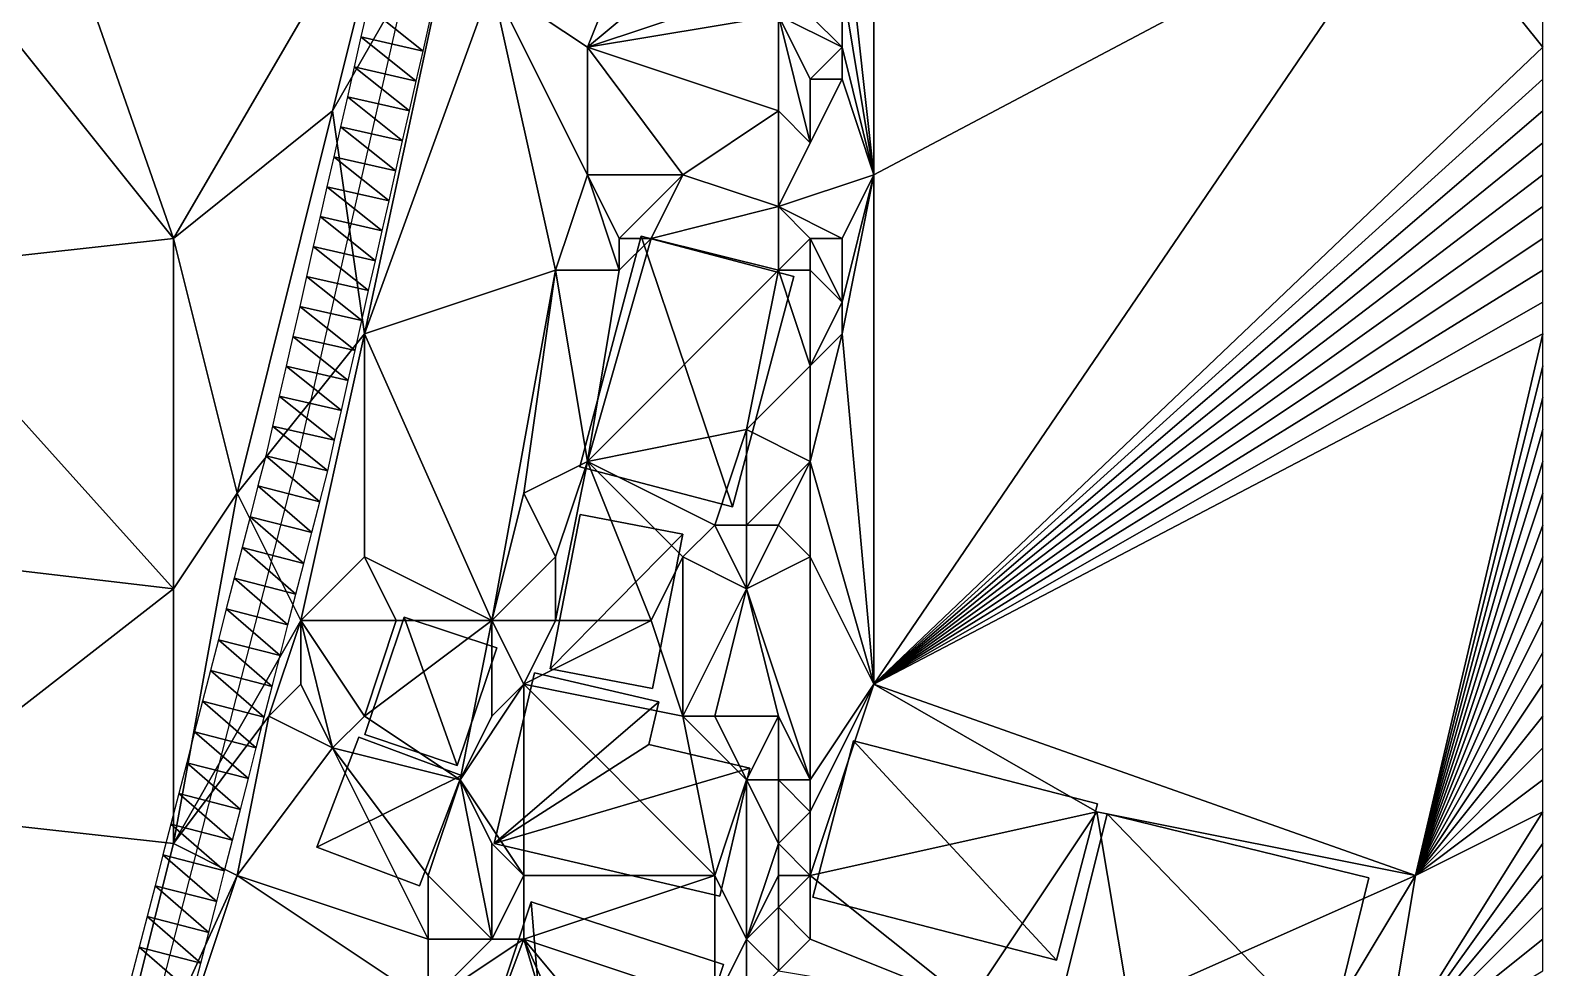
# Model space of a CAD drawing. Header units: metres. Extents: x -1103 to 901, y -902 to 905.
# Drawn here: x 805 to 900, y 140.2 to 199.1 of the extents above; entities that cross this region are included whole.
import ezdxf

# ---------------------------------------------------------------- set-up
doc = ezdxf.new("R2010")
doc.units = ezdxf.units.M
for name, color, linetype in [('OSM_BUILDING_FOOTPRINTS', 7, 'CONTINUOUS'), ('OSM_BUILDING_ROOFS', 1, 'CONTINUOUS'), ('OSM_BUILDING_WALLS', 8, 'CONTINUOUS'), ('OSM_ROAD_AXES', 2, 'CONTINUOUS'), ('OSM_ROAD_SURFACE', 9, 'CONTINUOUS'), ('OSM_TERRAIN', 3, 'CONTINUOUS')]:
    doc.layers.add(name, color=color, linetype=linetype)

msp = doc.modelspace()

# ---------------------------------------------------------------- linework, layer by layer
at = {"layer": 'OSM_BUILDING_FOOTPRINTS'}
for points in [[(852.963, 183.617, 5.925), (849.116, 169.141, 5.925), (839.522, 171.662, 5.925), (843.38, 186.138, 5.925), (852.963, 183.617, 5.925)], [(839.555, 168.665, 5.52), (845.988, 167.426, 5.52), (844.098, 157.728, 5.52), (837.653, 158.966, 5.52), (839.555, 168.665, 5.52)], [(826.014, 154.842, 7.074), (828.501, 162.218, 7.074), (834.304, 160.294, 7.074), (831.817, 152.906, 7.074), (826.014, 154.842, 7.074)], [(834.138, 148.007, 5.118), (848.309, 144.689, 5.118), (850.21, 152.729, 5.118), (843.854, 154.222, 5.118), (844.485, 156.887, 5.118), (836.67, 158.712, 5.118), (834.138, 148.007, 5.118)], [(825.649, 154.687, 7.262), (832.104, 152.265, 7.262), (829.462, 145.342, 7.262), (823.007, 147.775, 7.262), (825.649, 154.687, 7.262)], [(854.156, 144.634, 2.287), (856.721, 154.454, 2.287), (872.03, 150.495, 2.287), (869.455, 140.685, 2.287), (854.156, 144.634, 2.287)], [(870.074, 139.524, 1.657), (872.638, 149.864, 1.657), (889.086, 145.85, 1.657), (886.522, 135.51, 1.657), (870.074, 139.524, 1.657)], [(836.47, 144.346, 4.699), (827.063, 115.958, 4.699), (839.134, 112.01, 4.699), (848.552, 140.398, 4.699), (836.47, 144.346, 4.699)]]:
    msp.add_polyline3d(points, close=True, dxfattribs=at)
at = {"layer": 'OSM_BUILDING_ROOFS'}
for points in [[(849.116, 169.141, 15.925), (843.38, 186.138, 15.925), (839.522, 171.662, 15.925)], [(849.116, 169.141, 15.925), (852.963, 183.617, 15.925), (843.38, 186.138, 15.925)], [(845.988, 167.426, 15.52), (839.555, 168.665, 15.52), (837.653, 158.966, 15.52)], [(845.988, 167.426, 15.52), (837.653, 158.966, 15.52), (844.098, 157.728, 15.52)], [(828.501, 162.218, 17.074), (826.014, 154.842, 17.074), (831.817, 152.906, 17.074)], [(828.501, 162.218, 17.074), (831.817, 152.906, 17.074), (834.304, 160.294, 17.074)], [(844.485, 156.887, 15.118), (836.67, 158.712, 15.118), (834.138, 148.007, 15.118)], [(834.138, 148.007, 15.118), (843.854, 154.222, 15.118), (844.485, 156.887, 15.118)], [(832.104, 152.265, 17.262), (825.649, 154.687, 17.262), (823.007, 147.775, 17.262)], [(834.138, 148.007, 15.118), (850.21, 152.729, 15.118), (843.854, 154.222, 15.118)], [(856.721, 154.454, 12.287), (854.156, 144.634, 12.287), (869.455, 140.685, 12.287)], [(856.721, 154.454, 12.287), (869.455, 140.685, 12.287), (872.03, 150.495, 12.287)], [(832.104, 152.265, 17.262), (823.007, 147.775, 17.262), (829.462, 145.342, 17.262)], [(834.138, 148.007, 15.118), (848.309, 144.689, 15.118), (850.21, 152.729, 15.118)], [(872.638, 149.864, 11.657), (870.074, 139.524, 11.657), (886.522, 135.51, 11.657)], [(872.638, 149.864, 11.657), (886.522, 135.51, 11.657), (889.086, 145.85, 11.657)], [(839.134, 112.01, 14.699), (836.47, 144.346, 14.699), (827.063, 115.958, 14.699)], [(839.134, 112.01, 14.699), (848.552, 140.398, 14.699), (836.47, 144.346, 14.699)]]:
    msp.add_3dface(points, dxfattribs=at)
at = {"layer": 'OSM_BUILDING_WALLS'}
for points in [[(843.38, 186.138, 5.925), (839.522, 171.662, 5.925), (839.522, 171.662, 15.925)], [(843.38, 186.138, 5.925), (839.522, 171.662, 15.925), (843.38, 186.138, 15.925)], [(852.963, 183.617, 5.925), (843.38, 186.138, 5.925), (843.38, 186.138, 15.925)], [(852.963, 183.617, 5.925), (843.38, 186.138, 15.925), (852.963, 183.617, 15.925)], [(849.116, 169.141, 5.925), (852.963, 183.617, 5.925), (852.963, 183.617, 15.925)], [(849.116, 169.141, 5.925), (852.963, 183.617, 15.925), (849.116, 169.141, 15.925)], [(839.522, 171.662, 5.925), (849.116, 169.141, 5.925), (849.116, 169.141, 15.925)], [(839.522, 171.662, 5.925), (849.116, 169.141, 15.925), (839.522, 171.662, 15.925)], [(839.555, 168.665, 5.52), (837.653, 158.966, 5.52), (837.653, 158.966, 15.52)], [(839.555, 168.665, 5.52), (837.653, 158.966, 15.52), (839.555, 168.665, 15.52)], [(845.988, 167.426, 5.52), (839.555, 168.665, 5.52), (839.555, 168.665, 15.52)], [(845.988, 167.426, 5.52), (839.555, 168.665, 15.52), (845.988, 167.426, 15.52)], [(844.098, 157.728, 5.52), (845.988, 167.426, 5.52), (845.988, 167.426, 15.52)], [(844.098, 157.728, 5.52), (845.988, 167.426, 15.52), (844.098, 157.728, 15.52)], [(828.501, 162.218, 7.074), (826.014, 154.842, 7.074), (826.014, 154.842, 17.074)], [(828.501, 162.218, 7.074), (826.014, 154.842, 17.074), (828.501, 162.218, 17.074)], [(834.304, 160.294, 7.074), (828.501, 162.218, 7.074), (828.501, 162.218, 17.074)], [(834.304, 160.294, 7.074), (828.501, 162.218, 17.074), (834.304, 160.294, 17.074)], [(831.817, 152.906, 7.074), (834.304, 160.294, 7.074), (834.304, 160.294, 17.074)], [(831.817, 152.906, 7.074), (834.304, 160.294, 17.074), (831.817, 152.906, 17.074)], [(836.67, 158.712, 5.118), (834.138, 148.007, 5.118), (834.138, 148.007, 15.118)], [(836.67, 158.712, 5.118), (834.138, 148.007, 15.118), (836.67, 158.712, 15.118)], [(844.485, 156.887, 5.118), (836.67, 158.712, 5.118), (836.67, 158.712, 15.118)], [(844.485, 156.887, 5.118), (836.67, 158.712, 15.118), (844.485, 156.887, 15.118)], [(837.653, 158.966, 5.52), (844.098, 157.728, 5.52), (844.098, 157.728, 15.52)], [(837.653, 158.966, 5.52), (844.098, 157.728, 15.52), (837.653, 158.966, 15.52)], [(843.854, 154.222, 5.118), (844.485, 156.887, 5.118), (844.485, 156.887, 15.118)], [(843.854, 154.222, 5.118), (844.485, 156.887, 15.118), (843.854, 154.222, 15.118)], [(826.014, 154.842, 7.074), (831.817, 152.906, 7.074), (831.817, 152.906, 17.074)], [(826.014, 154.842, 7.074), (831.817, 152.906, 17.074), (826.014, 154.842, 17.074)], [(825.649, 154.687, 7.262), (823.007, 147.775, 7.262), (823.007, 147.775, 17.262)], [(825.649, 154.687, 7.262), (823.007, 147.775, 17.262), (825.649, 154.687, 17.262)], [(832.104, 152.265, 7.262), (825.649, 154.687, 7.262), (825.649, 154.687, 17.262)], [(832.104, 152.265, 7.262), (825.649, 154.687, 17.262), (832.104, 152.265, 17.262)], [(850.21, 152.729, 5.118), (843.854, 154.222, 5.118), (843.854, 154.222, 15.118)], [(850.21, 152.729, 5.118), (843.854, 154.222, 15.118), (850.21, 152.729, 15.118)], [(856.721, 154.454, 2.287), (854.156, 144.634, 2.287), (854.156, 144.634, 12.287)], [(856.721, 154.454, 2.287), (854.156, 144.634, 12.287), (856.721, 154.454, 12.287)], [(872.03, 150.495, 2.287), (856.721, 154.454, 2.287), (856.721, 154.454, 12.287)], [(872.03, 150.495, 2.287), (856.721, 154.454, 12.287), (872.03, 150.495, 12.287)], [(829.462, 145.342, 7.262), (832.104, 152.265, 7.262), (832.104, 152.265, 17.262)], [(829.462, 145.342, 7.262), (832.104, 152.265, 17.262), (829.462, 145.342, 17.262)], [(848.309, 144.689, 5.118), (850.21, 152.729, 5.118), (850.21, 152.729, 15.118)], [(848.309, 144.689, 5.118), (850.21, 152.729, 15.118), (848.309, 144.689, 15.118)], [(869.455, 140.685, 2.287), (872.03, 150.495, 2.287), (872.03, 150.495, 12.287)], [(869.455, 140.685, 2.287), (872.03, 150.495, 12.287), (869.455, 140.685, 12.287)], [(872.638, 149.864, 1.657), (870.074, 139.524, 1.657), (870.074, 139.524, 11.657)], [(872.638, 149.864, 1.657), (870.074, 139.524, 11.657), (872.638, 149.864, 11.657)], [(889.086, 145.85, 1.657), (872.638, 149.864, 1.657), (872.638, 149.864, 11.657)], [(889.086, 145.85, 1.657), (872.638, 149.864, 11.657), (889.086, 145.85, 11.657)], [(823.007, 147.775, 7.262), (829.462, 145.342, 7.262), (829.462, 145.342, 17.262)], [(823.007, 147.775, 7.262), (829.462, 145.342, 17.262), (823.007, 147.775, 17.262)], [(834.138, 148.007, 5.118), (848.309, 144.689, 5.118), (848.309, 144.689, 15.118)], [(834.138, 148.007, 5.118), (848.309, 144.689, 15.118), (834.138, 148.007, 15.118)], [(886.522, 135.51, 1.657), (889.086, 145.85, 1.657), (889.086, 145.85, 11.657)], [(886.522, 135.51, 1.657), (889.086, 145.85, 11.657), (886.522, 135.51, 11.657)], [(854.156, 144.634, 2.287), (869.455, 140.685, 2.287), (869.455, 140.685, 12.287)], [(854.156, 144.634, 2.287), (869.455, 140.685, 12.287), (854.156, 144.634, 12.287)], [(836.47, 144.346, 4.699), (827.063, 115.958, 4.699), (827.063, 115.958, 14.699)], [(836.47, 144.346, 4.699), (827.063, 115.958, 14.699), (836.47, 144.346, 14.699)], [(848.552, 140.398, 4.699), (836.47, 144.346, 4.699), (836.47, 144.346, 14.699)], [(848.552, 140.398, 4.699), (836.47, 144.346, 14.699), (848.552, 140.398, 14.699)], [(839.134, 112.01, 4.699), (848.552, 140.398, 4.699), (848.552, 140.398, 14.699)], [(839.134, 112.01, 4.699), (848.552, 140.398, 14.699), (839.134, 112.01, 14.699)]]:
    msp.add_3dface(points, dxfattribs=at)
at = {"layer": 'OSM_ROAD_AXES'}
msp.add_polyline3d([(810.306, 127.471, 9.3), (821.747, 171.884, 11.731), (829.01, 203.844, 11.841), (837.787, 248.5, 13.576), (839.258, 268.871, 5.546), (836.307, 295.269, 5.199), (827.973, 324.343, 5.374), (822.546, 337.558, 5.49), (806.64, 372.638, 6.103), (771.291, 452.374, 6.322), (762.094, 471.086, 6.11), (712.055, 582.627, 7.537), (669.355, 681.064, 4.805), (618.896, 797.04, 3.148)], dxfattribs=at)
at = {"layer": 'OSM_ROAD_SURFACE'}
for points in [[(829.679, 197.761, 11.895), (826.205, 200.527, 11.94), (825.778, 198.647, 11.952)], [(829.679, 197.761, 11.895), (830.106, 199.641, 11.884), (826.205, 200.527, 11.94)], [(829.251, 195.881, 11.906), (825.778, 198.647, 11.952), (825.351, 196.767, 11.963)], [(829.251, 195.881, 11.906), (829.679, 197.761, 11.895), (825.778, 198.647, 11.952)], [(828.824, 194.001, 11.917), (825.351, 196.767, 11.963), (824.924, 194.887, 11.974)], [(828.824, 194.001, 11.917), (829.251, 195.881, 11.906), (825.351, 196.767, 11.963)], [(828.397, 192.121, 11.927), (824.924, 194.887, 11.974), (824.496, 193.007, 11.985)], [(828.397, 192.121, 11.927), (828.824, 194.001, 11.917), (824.924, 194.887, 11.974)], [(827.97, 190.241, 11.938), (824.496, 193.007, 11.985), (824.069, 191.127, 11.985)], [(827.97, 190.241, 11.938), (828.397, 192.121, 11.927), (824.496, 193.007, 11.985)], [(827.543, 188.361, 11.949), (824.069, 191.127, 11.985), (823.642, 189.247, 11.975)], [(827.543, 188.361, 11.949), (827.97, 190.241, 11.938), (824.069, 191.127, 11.985)], [(827.115, 186.481, 11.96), (823.642, 189.247, 11.975), (823.215, 187.367, 11.964)], [(827.115, 186.481, 11.96), (827.543, 188.361, 11.949), (823.642, 189.247, 11.975)], [(826.688, 184.601, 11.971), (823.215, 187.367, 11.964), (822.787, 185.487, 11.953)], [(826.688, 184.601, 11.971), (827.115, 186.481, 11.96), (823.215, 187.367, 11.964)], [(826.261, 182.721, 11.982), (822.787, 185.487, 11.953), (822.36, 183.607, 11.942)], [(826.261, 182.721, 11.982), (826.688, 184.601, 11.971), (822.787, 185.487, 11.953)], [(825.834, 180.841, 11.991), (822.36, 183.607, 11.942), (821.933, 181.727, 11.932)], [(825.834, 180.841, 11.991), (826.261, 182.721, 11.982), (822.36, 183.607, 11.942)], [(825.406, 178.96, 11.967), (821.933, 181.727, 11.932), (821.506, 179.847, 11.921)], [(825.406, 178.96, 11.967), (825.834, 180.841, 11.991), (821.933, 181.727, 11.932)], [(824.979, 177.08, 11.896), (821.506, 179.847, 11.921), (821.079, 177.967, 11.91)], [(824.979, 177.08, 11.896), (825.406, 178.96, 11.967), (821.506, 179.847, 11.921)], [(824.552, 175.2, 11.824), (821.079, 177.967, 11.91), (820.651, 176.087, 11.899)], [(824.552, 175.2, 11.824), (824.979, 177.08, 11.896), (821.079, 177.967, 11.91)], [(824.125, 173.32, 11.753), (820.651, 176.087, 11.899), (820.224, 174.207, 11.888)], [(824.125, 173.32, 11.753), (824.552, 175.2, 11.824), (820.651, 176.087, 11.899)], [(823.691, 171.412, 11.68), (820.224, 174.207, 11.888), (819.804, 172.355, 11.878)], [(823.691, 171.412, 11.68), (824.125, 173.32, 11.753), (820.224, 174.207, 11.888)], [(823.187, 169.454, 11.608), (819.804, 172.355, 11.878), (819.313, 170.452, 11.812)], [(823.187, 169.454, 11.608), (823.691, 171.412, 11.68), (819.804, 172.355, 11.878)], [(822.689, 167.523, 11.537), (819.313, 170.452, 11.812), (818.816, 168.521, 11.741)], [(822.689, 167.523, 11.537), (823.187, 169.454, 11.608), (819.313, 170.452, 11.812)], [(822.192, 165.592, 11.466), (818.816, 168.521, 11.741), (818.318, 166.59, 11.598)], [(822.192, 165.592, 11.466), (822.689, 167.523, 11.537), (818.816, 168.521, 11.741)], [(821.694, 163.661, 11.395), (818.318, 166.59, 11.598), (817.821, 164.659, 11.451)], [(821.694, 163.661, 11.395), (822.192, 165.592, 11.466), (818.318, 166.59, 11.598)], [(821.197, 161.73, 11.276), (817.821, 164.659, 11.451), (817.323, 162.728, 11.304)], [(821.197, 161.73, 11.276), (821.694, 163.661, 11.395), (817.821, 164.659, 11.451)], [(820.699, 159.799, 11.128), (817.323, 162.728, 11.304), (816.826, 160.797, 11.157)], [(820.699, 159.799, 11.128), (821.197, 161.73, 11.276), (817.323, 162.728, 11.304)], [(820.202, 157.868, 11.001), (816.826, 160.797, 11.157), (816.328, 158.866, 11.01)], [(820.202, 157.868, 11.001), (820.699, 159.799, 11.128), (816.826, 160.797, 11.157)], [(819.704, 155.937, 10.874), (816.328, 158.866, 11.01), (815.831, 156.935, 10.863)], [(819.704, 155.937, 10.874), (820.202, 157.868, 11.001), (816.328, 158.866, 11.01)], [(819.207, 154.006, 10.726), (815.831, 156.935, 10.863), (815.333, 155.004, 10.716)], [(819.207, 154.006, 10.726), (819.704, 155.937, 10.874), (815.831, 156.935, 10.863)], [(818.709, 152.075, 10.569), (815.333, 155.004, 10.716), (814.836, 153.073, 10.585)], [(818.709, 152.075, 10.569), (819.207, 154.006, 10.726), (815.333, 155.004, 10.716)], [(818.212, 150.144, 10.413), (814.836, 153.073, 10.585), (814.339, 151.142, 10.466)], [(818.212, 150.144, 10.413), (818.709, 152.075, 10.569), (814.836, 153.073, 10.585)], [(817.715, 148.213, 10.257), (814.339, 151.142, 10.466), (813.841, 149.211, 10.325)], [(817.715, 148.213, 10.257), (818.212, 150.144, 10.413), (814.339, 151.142, 10.466)], [(817.217, 146.282, 10.104), (813.841, 149.211, 10.325), (813.344, 147.28, 10.18)], [(817.217, 146.282, 10.104), (817.715, 148.213, 10.257), (813.841, 149.211, 10.325)], [(816.72, 144.351, 10.02), (813.344, 147.28, 10.18), (812.846, 145.349, 10.096)], [(816.72, 144.351, 10.02), (817.217, 146.282, 10.104), (813.344, 147.28, 10.18)], [(816.222, 142.42, 9.936), (812.846, 145.349, 10.096), (812.349, 143.418, 10.013)], [(816.222, 142.42, 9.936), (816.72, 144.351, 10.02), (812.846, 145.349, 10.096)], [(815.725, 140.489, 9.87), (812.349, 143.418, 10.013), (811.851, 141.487, 9.93)], [(815.725, 140.489, 9.87), (816.222, 142.42, 9.936), (812.349, 143.418, 10.013)], [(815.227, 138.558, 9.817), (811.851, 141.487, 9.93), (811.354, 139.556, 9.847)], [(815.227, 138.558, 9.817), (815.725, 140.489, 9.87), (811.851, 141.487, 9.93)]]:
    msp.add_3dface(points, dxfattribs=at)
at = {"layer": 'OSM_TERRAIN'}
for points in [[(840, 198, 10.923), (852, 228, 12.481), (834, 202, 11.178)], [(840, 198, 10.923), (852, 208, 11.923), (852, 228, 12.481)], [(798, 206, 14.97), (814, 186, 13.114), (800, 226, 14.866)], [(800, 226, 14.866), (814, 186, 13.114), (828, 210, 11.838)], [(814, 186, 13.114), (824, 194, 11.941), (828, 210, 11.838)], [(824, 194, 11.941), (832, 208, 11.786), (828, 210, 11.838)], [(856, 208, 6.5), (858, 190, 4.681), (858, 210, 4.663)], [(858, 190, 4.681), (892, 208, 3.171), (858, 210, 4.663)], [(824, 194, 11.941), (826, 180, 11.942), (832, 208, 11.786)], [(834, 202, 11.178), (832, 208, 11.786), (826, 180, 11.942)], [(852, 202, 11.552), (852, 208, 11.923), (840, 198, 10.923)], [(856, 202, 6.414), (858, 190, 4.681), (856, 208, 6.5)], [(858, 158, 4.586), (900, 198, 2.889), (892, 208, 3.171)], [(858, 158, 4.586), (892, 208, 3.171), (858, 190, 4.681)], [(900, 198, 2.889), (900, 200, 2.883), (892, 208, 3.171)], [(796, 184, 13.942), (814, 186, 13.114), (798, 206, 14.97)], [(826, 180, 11.942), (838, 184, 10.34), (834, 202, 11.178)], [(838, 184, 10.34), (840, 190, 10.361), (834, 202, 11.178)], [(840, 190, 10.361), (840, 198, 10.923), (834, 202, 11.178)], [(852, 200, 11.173), (852, 202, 11.552), (840, 198, 10.923)], [(856, 198, 6.21), (856, 202, 6.414), (854, 200, 9.041)], [(856, 198, 6.21), (858, 190, 4.681), (856, 202, 6.414)], [(852, 194, 9.79), (852, 200, 11.173), (840, 198, 10.923)], [(852, 194, 9.79), (854, 192, 7.766), (852, 200, 11.173)], [(854, 192, 7.766), (854, 196, 8.418), (852, 200, 11.173)], [(852, 200, 11.173), (854, 196, 8.418), (856, 198, 6.21)], [(856, 198, 6.21), (854, 200, 9.041), (852, 200, 11.173)], [(840, 190, 10.361), (846, 190, 9.603), (840, 198, 10.923)], [(846, 190, 9.603), (852, 194, 9.79), (840, 198, 10.923)], [(854, 196, 8.418), (856, 196, 6.089), (856, 198, 6.21)], [(856, 196, 6.089), (858, 190, 4.681), (856, 198, 6.21)], [(858, 158, 4.586), (900, 196, 2.896), (900, 198, 2.889)], [(852, 188, 8.368), (856, 196, 6.089), (854, 192, 7.766)], [(852, 188, 8.368), (858, 190, 4.681), (856, 196, 6.089)], [(854, 192, 7.766), (856, 196, 6.089), (854, 196, 8.418)], [(858, 158, 4.586), (900, 194, 2.902), (900, 196, 2.896)], [(818, 170, 11.794), (824, 194, 11.941), (814, 186, 13.114)], [(818, 170, 11.794), (826, 180, 11.942), (824, 194, 11.941)], [(846, 190, 9.603), (852, 188, 8.368), (852, 194, 9.79)], [(852, 188, 8.368), (854, 192, 7.766), (852, 194, 9.79)], [(900, 192, 2.907), (900, 194, 2.902), (858, 158, 4.586)], [(900, 190, 2.912), (900, 192, 2.907), (858, 158, 4.586)], [(842, 184, 8.464), (840, 190, 10.361), (838, 184, 10.34)], [(842, 184, 8.464), (842, 186, 8.693), (840, 190, 10.361)], [(842, 186, 8.693), (846, 190, 9.603), (840, 190, 10.361)], [(842, 186, 8.693), (844, 186, 8.208), (846, 190, 9.603)], [(844, 186, 8.208), (852, 188, 8.368), (846, 190, 9.603)], [(856, 186, 5.578), (858, 190, 4.681), (852, 188, 8.368)], [(858, 158, 4.586), (858, 190, 4.681), (856, 180, 5.355)], [(856, 180, 5.355), (858, 190, 4.681), (856, 182, 5.788)], [(856, 182, 5.788), (858, 190, 4.681), (856, 186, 5.578)], [(858, 158, 4.586), (900, 188, 2.917), (900, 190, 2.912)], [(844, 186, 8.208), (852, 184, 8.18), (852, 188, 8.368)], [(852, 184, 8.18), (854, 186, 7.284), (852, 188, 8.368)], [(854, 186, 7.284), (856, 186, 5.578), (852, 188, 8.368)], [(858, 158, 4.586), (900, 186, 2.922), (900, 188, 2.917)], [(814, 164, 11.866), (814, 186, 13.114), (796, 184, 13.942)], [(818, 170, 11.794), (814, 186, 13.114), (814, 164, 11.866)], [(840, 172, 8.223), (852, 184, 8.18), (844, 186, 8.208)], [(840, 172, 8.223), (844, 186, 8.208), (842, 184, 8.464)], [(842, 184, 8.464), (844, 186, 8.208), (842, 186, 8.693)], [(852, 184, 8.18), (854, 184, 7.742), (854, 186, 7.284)], [(854, 184, 7.742), (856, 182, 5.788), (854, 186, 7.284)], [(856, 182, 5.788), (856, 186, 5.578), (854, 186, 7.284)], [(900, 184, 2.927), (900, 186, 2.922), (858, 158, 4.586)], [(814, 164, 11.866), (796, 184, 13.942), (780, 168, 12.223)], [(834, 162, 9.801), (838, 184, 10.34), (826, 180, 11.942)], [(836, 170, 9.777), (838, 184, 10.34), (834, 162, 9.801)], [(836, 170, 9.777), (840, 172, 8.223), (838, 184, 10.34)], [(840, 172, 8.223), (842, 184, 8.464), (838, 184, 10.34)], [(850, 174, 8.202), (852, 184, 8.18), (840, 172, 8.223)], [(850, 174, 8.202), (854, 178, 6.887), (852, 184, 8.18)], [(854, 178, 6.887), (854, 184, 7.742), (852, 184, 8.18)], [(854, 178, 6.887), (856, 182, 5.788), (854, 184, 7.742)], [(900, 182, 2.932), (900, 184, 2.927), (858, 158, 4.586)], [(856, 180, 5.355), (856, 182, 5.788), (854, 178, 6.887)], [(858, 158, 4.586), (900, 180, 2.937), (900, 182, 2.932)], [(822, 162, 11.255), (826, 180, 11.942), (818, 170, 11.794)], [(822, 162, 11.255), (826, 166, 10.984), (826, 180, 11.942)], [(826, 166, 10.984), (834, 162, 9.801), (826, 180, 11.942)], [(854, 172, 5.647), (858, 158, 4.586), (856, 180, 5.355)], [(854, 172, 5.647), (856, 180, 5.355), (854, 178, 6.887)], [(892, 146, 3.356), (900, 180, 2.937), (858, 158, 4.586)], [(892, 146, 3.356), (900, 178, 2.94), (900, 180, 2.937)], [(850, 174, 8.202), (854, 172, 5.647), (854, 178, 6.887)], [(892, 146, 3.356), (900, 176, 2.944), (900, 178, 2.94)], [(892, 146, 3.356), (900, 174, 2.946), (900, 176, 2.944)], [(848, 168, 8.018), (850, 174, 8.202), (840, 172, 8.223)], [(850, 168, 7.523), (850, 174, 8.202), (848, 168, 8.018)], [(850, 168, 7.523), (854, 172, 5.647), (850, 174, 8.202)], [(900, 172, 2.947), (900, 174, 2.946), (892, 146, 3.356)], [(838, 166, 8.567), (840, 172, 8.223), (836, 170, 9.777)], [(838, 162, 8.249), (840, 172, 8.223), (838, 166, 8.567)], [(838, 162, 8.249), (844, 162, 8.338), (840, 172, 8.223)], [(844, 162, 8.338), (846, 166, 8.259), (840, 172, 8.223)], [(846, 166, 8.259), (848, 168, 8.018), (840, 172, 8.223)], [(852, 168, 6.348), (854, 172, 5.647), (850, 168, 7.523)], [(854, 166, 5.229), (854, 172, 5.647), (852, 168, 6.348)], [(854, 166, 5.229), (858, 158, 4.586), (854, 172, 5.647)], [(892, 146, 3.356), (900, 170, 2.949), (900, 172, 2.947)], [(814, 148, 10.137), (822, 162, 11.255), (818, 170, 11.794)], [(814, 148, 10.137), (818, 170, 11.794), (814, 164, 11.866)], [(838, 166, 8.567), (836, 170, 9.777), (834, 162, 9.801)], [(900, 168, 2.951), (900, 170, 2.949), (892, 146, 3.356)], [(796, 150, 11.133), (814, 164, 11.866), (780, 168, 12.223)], [(846, 166, 8.259), (850, 164, 6.062), (848, 168, 8.018)], [(850, 164, 6.062), (850, 168, 7.523), (848, 168, 8.018)], [(850, 164, 6.062), (852, 168, 6.348), (850, 168, 7.523)], [(850, 164, 6.062), (854, 166, 5.229), (852, 168, 6.348)], [(900, 166, 2.952), (900, 168, 2.951), (892, 146, 3.356)], [(822, 162, 11.255), (828, 162, 9.91), (826, 166, 10.984)], [(828, 162, 9.91), (834, 162, 9.801), (826, 166, 10.984)], [(834, 162, 9.801), (838, 162, 8.249), (838, 166, 8.567)], [(846, 156, 7.337), (846, 166, 8.259), (844, 162, 8.338)], [(846, 156, 7.337), (850, 164, 6.062), (846, 166, 8.259)], [(850, 164, 6.062), (854, 152, 4.82), (854, 166, 5.229)], [(854, 152, 4.82), (858, 158, 4.586), (854, 166, 5.229)], [(892, 146, 3.356), (900, 164, 2.954), (900, 166, 2.952)], [(796, 150, 11.133), (814, 148, 10.137), (814, 164, 11.866)], [(848, 156, 6.634), (850, 164, 6.062), (846, 156, 7.337)], [(848, 156, 6.634), (852, 156, 5.553), (850, 164, 6.062)], [(852, 156, 5.553), (854, 152, 4.82), (850, 164, 6.062)], [(892, 146, 3.356), (900, 162, 2.956), (900, 164, 2.954)], [(820, 156, 10.841), (822, 162, 11.255), (814, 148, 10.137)], [(820, 156, 10.841), (822, 158, 10.802), (822, 162, 11.255)], [(824, 154, 9.575), (822, 162, 11.255), (822, 158, 10.802)], [(824, 154, 9.575), (826, 156, 9.564), (822, 162, 11.255)], [(826, 156, 9.564), (828, 162, 9.91), (822, 162, 11.255)], [(826, 156, 9.564), (832, 152, 9.409), (834, 162, 9.801)], [(826, 156, 9.564), (834, 162, 9.801), (828, 162, 9.91)], [(832, 152, 9.409), (834, 156, 8.498), (834, 162, 9.801)], [(834, 156, 8.498), (836, 158, 7.591), (834, 162, 9.801)], [(836, 158, 7.591), (838, 162, 8.249), (834, 162, 9.801)], [(836, 158, 7.591), (846, 156, 7.337), (844, 162, 8.338)], [(836, 158, 7.591), (844, 162, 8.338), (838, 162, 8.249)], [(900, 160, 2.955), (900, 162, 2.956), (892, 146, 3.356)], [(892, 146, 3.356), (900, 158, 2.954), (900, 160, 2.955)], [(820, 156, 10.841), (824, 154, 9.575), (822, 158, 10.802)], [(836, 146, 7.356), (836, 158, 7.591), (832, 152, 9.409)], [(832, 152, 9.409), (836, 158, 7.591), (834, 156, 8.498)], [(836, 146, 7.356), (848, 146, 7.377), (836, 158, 7.591)], [(848, 146, 7.377), (846, 156, 7.337), (836, 158, 7.591)], [(854, 146, 4.472), (872, 150, 4.37), (858, 158, 4.586)], [(854, 146, 4.472), (858, 158, 4.586), (854, 150, 4.635)], [(854, 150, 4.635), (858, 158, 4.586), (854, 152, 4.82)], [(872, 150, 4.37), (892, 146, 3.356), (858, 158, 4.586)], [(900, 156, 2.953), (900, 158, 2.954), (892, 146, 3.356)], [(818, 146, 10.039), (820, 156, 10.841), (814, 148, 10.137)], [(824, 154, 9.575), (820, 156, 10.841), (818, 146, 10.039)], [(824, 154, 9.575), (832, 152, 9.409), (826, 156, 9.564)], [(848, 146, 7.377), (850, 152, 7.377), (846, 156, 7.337)], [(846, 156, 7.337), (850, 152, 7.377), (848, 156, 6.634)], [(850, 152, 7.377), (852, 156, 5.553), (848, 156, 6.634)], [(850, 152, 7.377), (852, 152, 6.415), (852, 156, 5.553)], [(852, 152, 6.415), (854, 152, 4.82), (852, 156, 5.553)], [(892, 146, 3.356), (900, 154, 2.953), (900, 156, 2.953)], [(818, 146, 10.039), (830, 142, 8.469), (824, 154, 9.575)], [(830, 142, 8.469), (830, 146, 9.351), (824, 154, 9.575)], [(824, 154, 9.575), (830, 146, 9.351), (832, 152, 9.409)], [(900, 152, 2.953), (900, 154, 2.953), (892, 146, 3.356)], [(830, 146, 9.351), (834, 142, 7.311), (832, 152, 9.409)], [(834, 142, 7.311), (834, 148, 7.762), (832, 152, 9.409)], [(834, 148, 7.762), (836, 146, 7.356), (832, 152, 9.409)], [(850, 142, 6.543), (850, 152, 7.377), (848, 146, 7.377)], [(850, 142, 6.543), (852, 148, 5.752), (850, 152, 7.377)], [(852, 148, 5.752), (852, 152, 6.415), (850, 152, 7.377)], [(852, 148, 5.752), (854, 150, 4.635), (852, 152, 6.415)], [(854, 150, 4.635), (854, 152, 4.82), (852, 152, 6.415)], [(900, 150, 2.949), (900, 152, 2.953), (892, 146, 3.356)], [(796, 110, 8.999), (808, 124, 9.094), (796, 150, 11.133)], [(808, 124, 9.094), (814, 148, 10.137), (796, 150, 11.133)], [(852, 148, 5.752), (854, 146, 4.472), (854, 150, 4.635)], [(864, 138, 4.34), (872, 150, 4.37), (854, 146, 4.472)], [(874, 138, 3.737), (872, 150, 4.37), (864, 138, 4.34)], [(874, 138, 3.737), (892, 146, 3.356), (872, 150, 4.37)], [(890, 134, 3.278), (900, 148, 2.946), (900, 150, 2.949)], [(890, 134, 3.278), (900, 150, 2.949), (892, 146, 3.356)], [(808, 124, 9.094), (818, 146, 10.039), (814, 148, 10.137)], [(834, 142, 7.311), (836, 146, 7.356), (834, 148, 7.762)], [(850, 142, 6.543), (852, 146, 5.428), (852, 148, 5.752)], [(852, 146, 5.428), (854, 146, 4.472), (852, 148, 5.752)], [(900, 146, 2.944), (900, 148, 2.946), (890, 134, 3.278)], [(812, 128, 9.436), (818, 146, 10.039), (808, 124, 9.094)], [(812, 128, 9.436), (830, 138, 8.087), (818, 146, 10.039)], [(830, 138, 8.087), (830, 142, 8.469), (818, 146, 10.039)], [(830, 142, 8.469), (834, 142, 7.311), (830, 146, 9.351)], [(834, 142, 7.311), (836, 142, 6.936), (836, 146, 7.356)], [(836, 142, 6.936), (848, 138, 6.905), (848, 146, 7.377)], [(836, 142, 6.936), (848, 146, 7.377), (836, 146, 7.356)], [(848, 138, 6.905), (850, 142, 6.543), (848, 146, 7.377)], [(852, 144, 5.181), (852, 146, 5.428), (850, 142, 6.543)], [(854, 142, 4.844), (854, 146, 4.472), (852, 144, 5.181)], [(852, 144, 5.181), (854, 146, 4.472), (852, 146, 5.428)], [(854, 142, 4.844), (864, 138, 4.34), (854, 146, 4.472)], [(874, 138, 3.737), (886, 136, 3.719), (892, 146, 3.356)], [(886, 136, 3.719), (890, 134, 3.278), (892, 146, 3.356)], [(890, 134, 3.278), (900, 144, 2.942), (900, 146, 2.944)], [(850, 142, 6.543), (852, 140, 4.88), (852, 144, 5.181)], [(852, 140, 4.88), (854, 142, 4.844), (852, 144, 5.181)], [(900, 142, 2.939), (900, 144, 2.942), (890, 134, 3.278)], [(830, 126, 6.984), (842, 122, 6.936), (836, 142, 6.936)], [(830, 126, 6.984), (836, 142, 6.936), (830, 138, 8.087)], [(830, 138, 8.087), (836, 142, 6.936), (834, 142, 7.311)], [(830, 138, 8.087), (834, 142, 7.311), (830, 142, 8.469)], [(842, 122, 6.936), (844, 124, 6.78), (836, 142, 6.936)], [(844, 124, 6.78), (846, 130, 6.72), (836, 142, 6.936)], [(836, 142, 6.936), (846, 130, 6.72), (848, 138, 6.905)], [(848, 138, 6.905), (850, 138, 5.631), (850, 142, 6.543)], [(850, 138, 5.631), (852, 140, 4.88), (850, 142, 6.543)], [(864, 138, 4.34), (854, 142, 4.844), (852, 140, 4.88)], [(890, 134, 3.278), (900, 140, 2.935), (900, 142, 2.939)]]:
    msp.add_3dface(points, dxfattribs=at)

doc.saveas('drawing.dxf')
